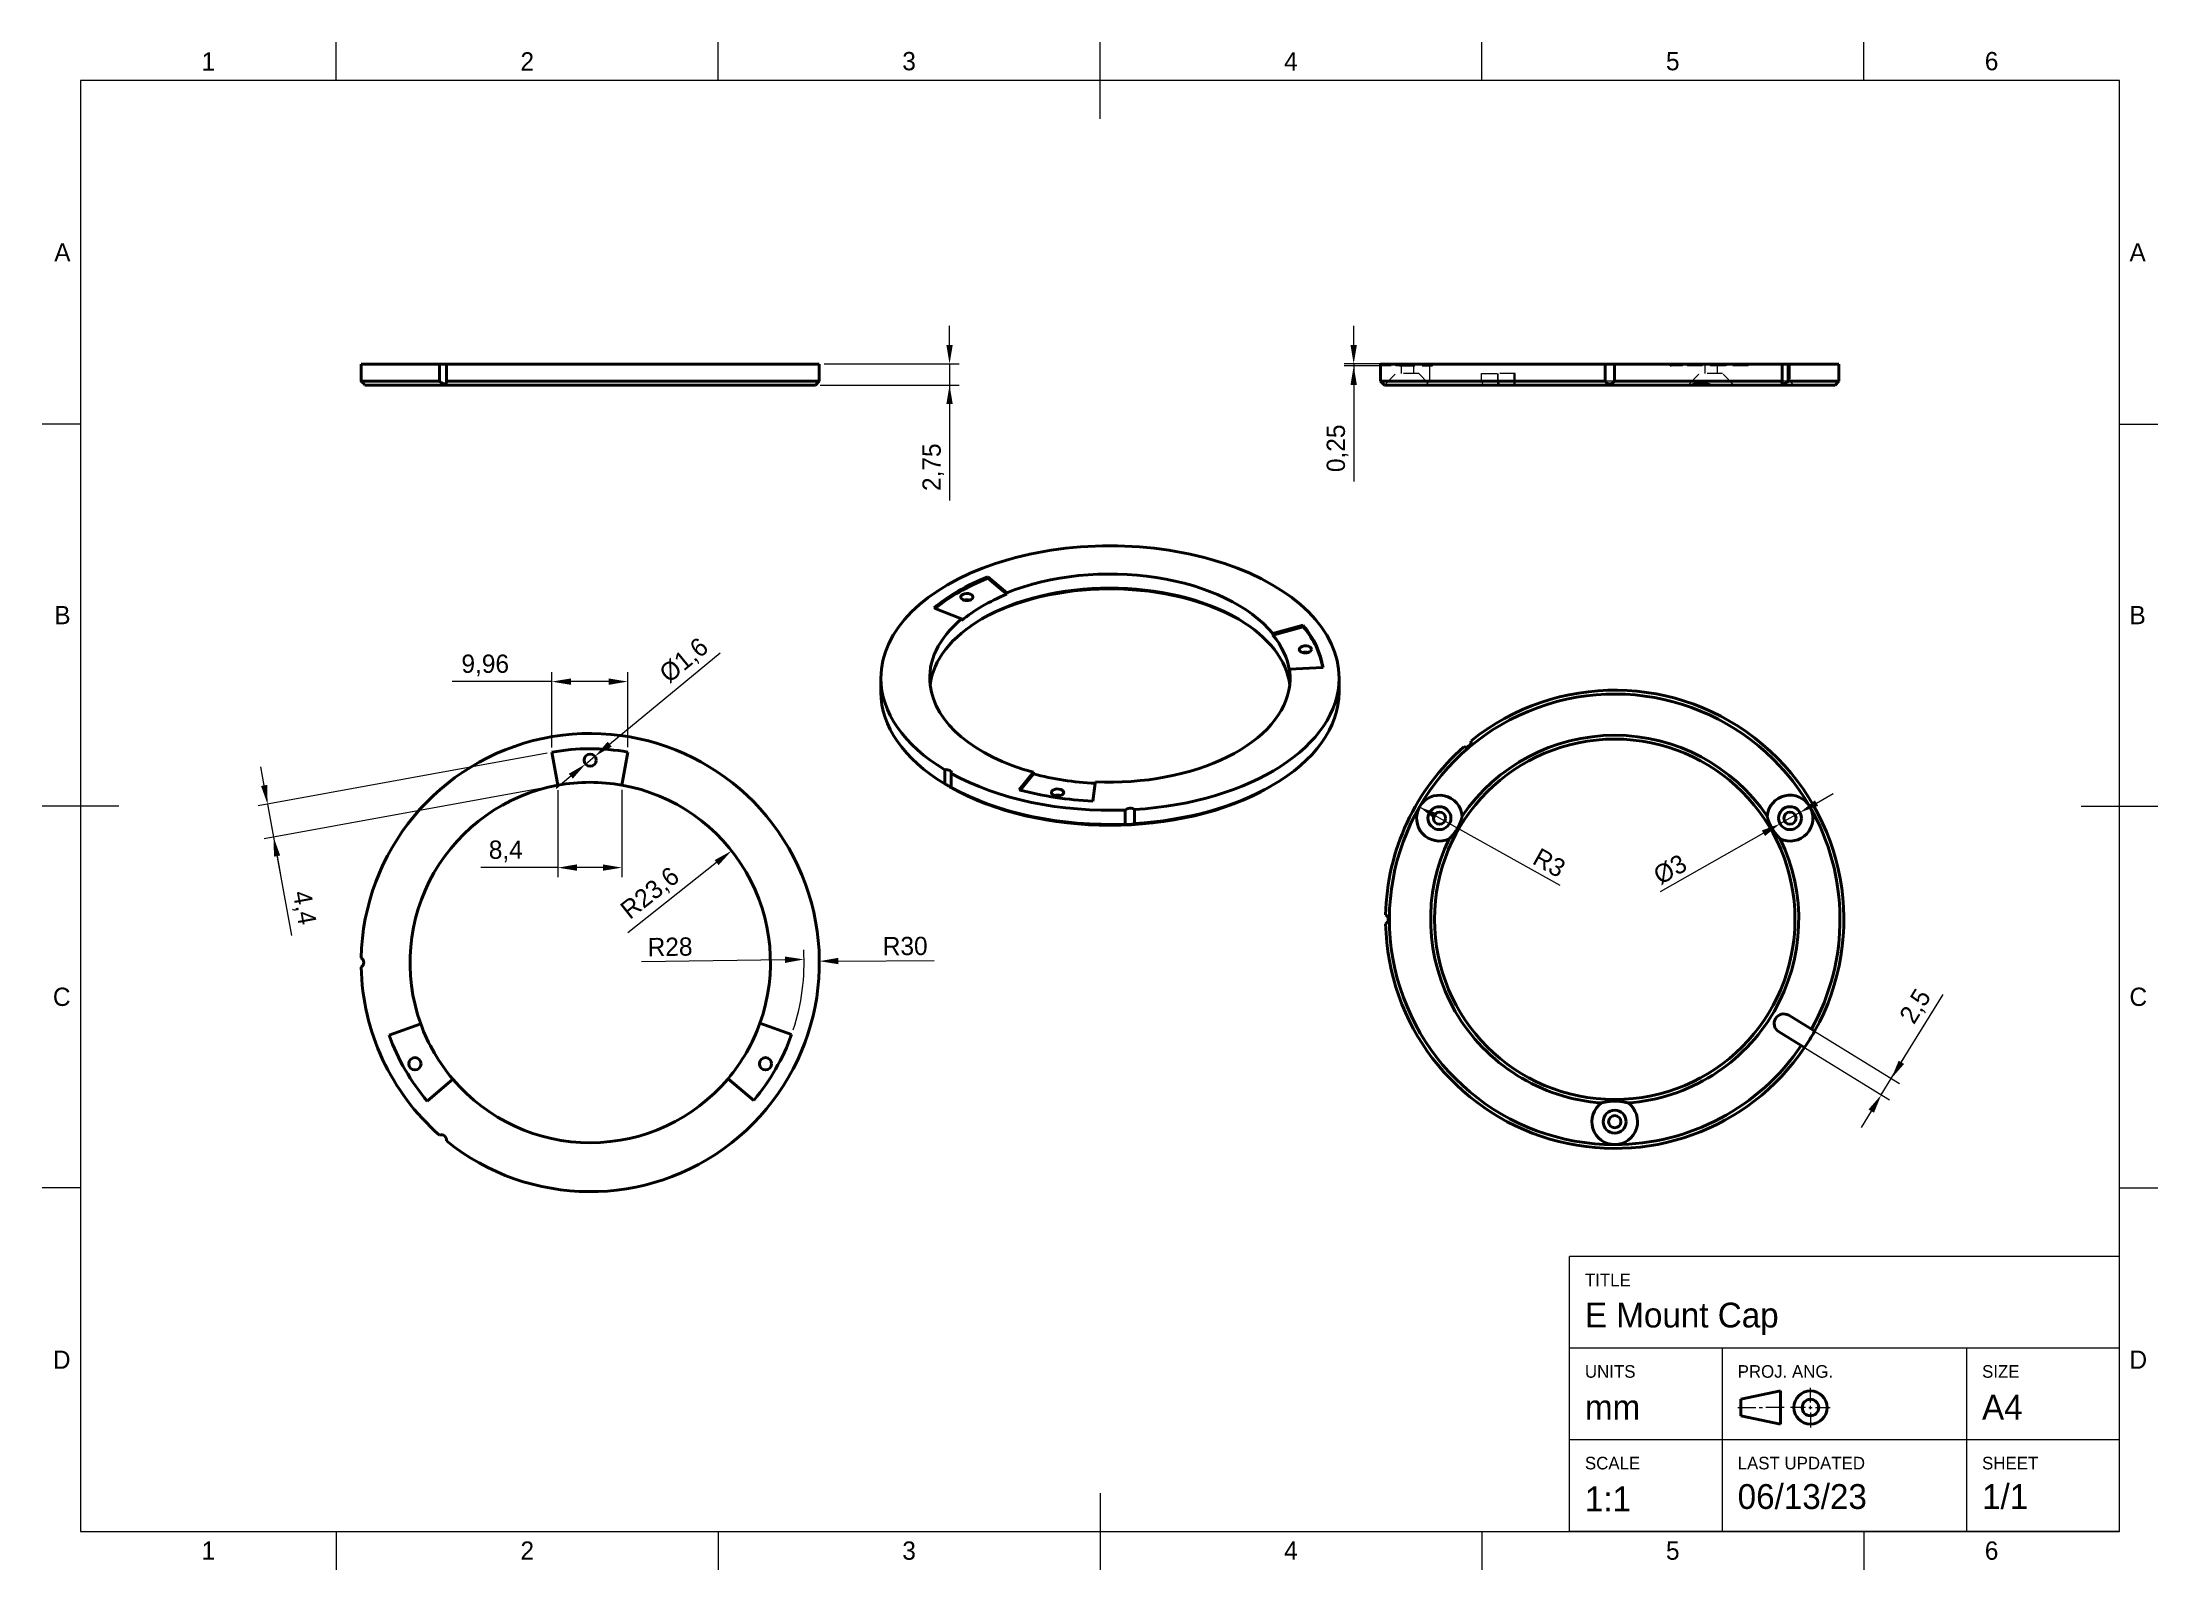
# Model space of a CAD drawing. Header units: millimetres. Extents: x 15 to 292, y 5 to 205.
import ezdxf

# ---------------------------------------------------------------- set-up
doc = ezdxf.new("R2010")
doc.units = ezdxf.units.MM
doc.linetypes.add('DraftedLine', pattern=[3, 2, -1])
for name, color, linetype in [('Annotations', 7, 'Continuous'), ('Border', 7, 'Continuous'), ('Geometries', 7, 'Continuous')]:
    doc.layers.add(name, color=color, linetype=linetype)
doc.styles.add('Shapr0', font='txt', dxfattribs={"height": 2.3925})
doc.styles.add('Shapr1', font='txt', dxfattribs={"height": 2.3925})
doc.styles.add('Shapr2', font='txt', dxfattribs={"height": 2.3925})
doc.styles.add('Shapr3', font='txt', dxfattribs={"height": 2.3925})
doc.styles.add('Shapr4', font='txt', dxfattribs={"height": 2.3925})
doc.styles.add('Shapr6', font='txt', dxfattribs={"height": 2.3925})
doc.dimstyles.new('ISO-25', dxfattribs={"dimtxt": 2.5, "dimasz": 2.5, "dimexe": 1.25, "dimexo": 0.625, "dimtad": 1, "dimtxsty": 'Standard', "dimcen": 2.5, "dimadec": 0, "dimazin": 0, "dimtfac": 1, "dimtmove": 0, "dimatfit": 3, "dimfxl": 1, "dimarcsym": 0})

# ---------------------------------------------------------------- blocks, each defined once
blk = doc.blocks.new('*D2')
at = {"layer": 'Annotations', "color": 0, "linetype": 'Continuous', "lineweight": 15}
for p, q in [((81.09, 111.93), (43.27, 105.01)), ((44.05, 107.69), (43.6, 110.15)), ((81.88, 107.6), (44.06, 100.68)), ((44.5, 105.23), (45.29, 100.91)), ((45.29, 100.91), (47.64, 88.06)), ((45.74, 98.45), (46.19, 95.99))]:
    blk.add_line(p, q, dxfattribs=at)
at = {"layer": 'Annotations', "color": 0}
for points in [[(43.64, 107.62), (44.46, 107.77), (44.5, 105.23)], [(46.15, 98.52), (45.33, 98.37), (45.29, 100.91)]]:
    blk.add_solid(points, dxfattribs=at)
at = {"layer": 'Defpoints', "color": 0}
for p in [(81.71, 112.04), (82.5, 107.71), (45.29, 100.91)]:
    blk.add_point(p, dxfattribs=at)
at = {"layer": 'Annotations', "color": 0, "lineweight": 15, "insert": (49.15, 91.65), "char_height": 2.393, "attachment_point": 5, "rotation": 280.3699, "style": 'Shapr4'}
blk.add_mtext('\\A1;4,4', dxfattribs=at)
blk = doc.blocks.new('*D3')
at = {"layer": 'Annotations', "color": 0, "linetype": 'Continuous', "lineweight": 15}
blk.add_line((103.3, 97.59), (91.69, 88.4), dxfattribs=at)
at = {"layer": 'Annotations', "color": 0, "lineweight": 15}
blk.add_arc((86.75, 84.5), 23.6, 35.2919, 78.3576, dxfattribs=at)
at = {"layer": 'Annotations', "color": 0}
blk.add_solid([(103.56, 97.26), (103.04, 97.91), (105.26, 99.14)], dxfattribs=at)
at = {"layer": 'Defpoints', "color": 0}
for p in [(105.26, 99.14), (86.75, 84.5)]:
    blk.add_point(p, dxfattribs=at)
at = {"layer": 'Annotations', "color": 0, "lineweight": 15, "insert": (94.67, 93.47), "char_height": 2.393, "attachment_point": 5, "rotation": 38.327, "style": 'Shapr4'}
blk.add_mtext('\\A1;R23,6', dxfattribs=at)
blk = doc.blocks.new('*D4')
at = {"layer": 'Annotations', "color": 0, "linetype": 'Continuous', "lineweight": 15}
blk.add_line((112.24, 84.87), (93.45, 84.6), dxfattribs=at)
at = {"layer": 'Annotations', "color": 0, "lineweight": 15}
blk.add_arc((86.75, 84.5), 28, 341.6486, 3.3923, dxfattribs=at)
at = {"layer": 'Annotations', "color": 0}
blk.add_solid([(112.25, 84.45), (112.24, 85.29), (114.74, 84.91)], dxfattribs=at)
at = {"layer": 'Defpoints', "color": 0}
for p in [(86.75, 84.5), (114.74, 84.91)]:
    blk.add_point(p, dxfattribs=at)
at = {"layer": 'Annotations', "color": 0, "lineweight": 15, "insert": (97.2, 86.55), "char_height": 2.393, "attachment_point": 5, "rotation": 0.8342, "style": 'Shapr4'}
blk.add_mtext('\\A1;R28', dxfattribs=at)
blk = doc.blocks.new('*D5')
at = {"layer": 'Annotations', "color": 0, "linetype": 'Continuous', "lineweight": 15}
blk.add_line((119.25, 84.7), (131.78, 84.78), dxfattribs=at)
at = {"layer": 'Annotations', "color": 0}
blk.add_solid([(119.24, 85.12), (119.25, 84.28), (116.75, 84.68)], dxfattribs=at)
at = {"layer": 'Defpoints', "color": 0}
for p in [(86.75, 84.5), (116.75, 84.68)]:
    blk.add_point(p, dxfattribs=at)
at = {"layer": 'Annotations', "color": 0, "lineweight": 15, "insert": (127.99, 86.65), "char_height": 2.393, "attachment_point": 5, "rotation": 0.3508, "style": 'Shapr4'}
blk.add_mtext('\\A1;R30', dxfattribs=at)
blk = doc.blocks.new('*D6')
at = {"layer": 'Annotations', "color": 0, "linetype": 'Continuous', "lineweight": 15}
for p, q in [((89.29, 113.1), (103.78, 125.05)), ((86.13, 110.49), (87.36, 111.51)), ((84.2, 108.9), (82.27, 107.31))]:
    blk.add_line(p, q, dxfattribs=at)
at = {"layer": 'Annotations', "color": 0}
for points in [[(89.03, 113.42), (89.56, 112.78), (87.36, 111.51)], [(84.47, 108.58), (83.94, 109.22), (86.13, 110.49)]]:
    blk.add_solid(points, dxfattribs=at)
at = {"layer": 'Defpoints', "color": 0}
for p in [(87.36, 111.51), (86.13, 110.49)]:
    blk.add_point(p, dxfattribs=at)
at = {"layer": 'Annotations', "color": 0, "lineweight": 15, "insert": (99.12, 123.96), "char_height": 2.393, "attachment_point": 5, "rotation": 39.5107, "style": 'Shapr4'}
blk.add_mtext('\\A1;%%c1,6', dxfattribs=at)
blk = doc.blocks.new('*D7')
at = {"layer": 'Annotations', "color": 0, "linetype": 'Continuous', "lineweight": 15}
for p, q in [((82.5, 107.09), (82.5, 95.68)), ((90.9, 107.11), (90.9, 95.68)), ((82.5, 96.93), (72.42, 96.93)), ((88.4, 96.93), (85, 96.93))]:
    blk.add_line(p, q, dxfattribs=at)
at = {"layer": 'Annotations', "color": 0}
for points in [[(85, 97.35), (85, 96.52), (82.5, 96.93)], [(88.4, 96.52), (88.4, 97.35), (90.9, 96.93)]]:
    blk.add_solid(points, dxfattribs=at)
at = {"layer": 'Defpoints', "color": 0}
for p in [(82.5, 107.71), (90.9, 107.73), (82.5, 96.93)]:
    blk.add_point(p, dxfattribs=at)
at = {"layer": 'Annotations', "color": 0, "lineweight": 15, "insert": (75.69, 99.06), "char_height": 2.393, "attachment_point": 5, "style": 'Shapr4'}
blk.add_mtext('\\A1;8,4', dxfattribs=at)
blk = doc.blocks.new('*D8')
at = {"layer": 'Annotations', "color": 0, "linetype": 'Continuous', "lineweight": 15}
for p, q in [((81.71, 112.67), (81.71, 122.54)), ((91.67, 112.69), (91.67, 122.54)), ((81.71, 121.29), (68.66, 121.29)), ((89.17, 121.29), (84.21, 121.29))]:
    blk.add_line(p, q, dxfattribs=at)
at = {"layer": 'Annotations', "color": 0}
for points in [[(84.21, 121.7), (84.21, 120.87), (81.71, 121.29)], [(89.17, 120.87), (89.17, 121.7), (91.67, 121.29)]]:
    blk.add_solid(points, dxfattribs=at)
at = {"layer": 'Defpoints', "color": 0}
for p in [(81.71, 121.29), (81.71, 112.04), (91.67, 112.06)]:
    blk.add_point(p, dxfattribs=at)
at = {"layer": 'Annotations', "color": 0, "lineweight": 15, "insert": (73, 123.41), "char_height": 2.393, "attachment_point": 5, "style": 'Shapr4'}
blk.add_mtext('\\A1;9,96', dxfattribs=at)
blk = doc.blocks.new('*D9')
at = {"layer": 'Annotations', "color": 0, "linetype": 'Continuous', "lineweight": 15}
for p, q in [((133.8, 165.38), (133.8, 167.88)), ((117.37, 162.88), (135.05, 162.88)), ((133.8, 162.88), (133.8, 160.12)), ((116.87, 160.12), (135.05, 160.12)), ((133.8, 160.12), (133.8, 145.01)), ((133.8, 157.62), (133.8, 155.12))]:
    blk.add_line(p, q, dxfattribs=at)
at = {"layer": 'Annotations', "color": 0}
for points in [[(133.38, 165.38), (134.22, 165.38), (133.8, 162.88)], [(134.22, 157.62), (133.38, 157.62), (133.8, 160.12)]]:
    blk.add_solid(points, dxfattribs=at)
at = {"layer": 'Defpoints', "color": 0}
for p in [(116.75, 162.88), (116.25, 160.12), (133.8, 160.12)]:
    blk.add_point(p, dxfattribs=at)
at = {"layer": 'Annotations', "color": 0, "lineweight": 15, "insert": (131.67, 149.36), "char_height": 2.393, "attachment_point": 5, "rotation": 90, "style": 'Shapr2'}
blk.add_mtext('\\A1;2,75', dxfattribs=at)
blk = doc.blocks.new('*D10')
at = {"layer": 'Annotations', "color": 0, "linetype": 'Continuous', "lineweight": 15}
for p, q in [((186.72, 165.38), (186.72, 167.88)), ((191.62, 162.88), (185.47, 162.88)), ((191.62, 162.62), (185.47, 162.62)), ((186.72, 162.88), (186.72, 162.62)), ((186.72, 162.62), (186.72, 147.49)), ((186.72, 160.12), (186.72, 157.62))]:
    blk.add_line(p, q, dxfattribs=at)
at = {"layer": 'Annotations', "color": 0}
for points in [[(186.3, 165.38), (187.14, 165.38), (186.72, 162.88)], [(187.14, 160.12), (186.3, 160.12), (186.72, 162.62)]]:
    blk.add_solid(points, dxfattribs=at)
at = {"layer": 'Defpoints', "color": 0}
for p in [(186.72, 162.62), (192.25, 162.88), (192.25, 162.62)]:
    blk.add_point(p, dxfattribs=at)
at = {"layer": 'Annotations', "color": 0, "lineweight": 15, "insert": (184.6, 151.84), "char_height": 2.393, "attachment_point": 5, "rotation": 90, "style": 'Shapr3'}
blk.add_mtext('\\A1;0,25', dxfattribs=at)
blk = doc.blocks.new('*D11')
at = {"layer": 'Annotations', "color": 0, "linetype": 'Continuous', "lineweight": 15}
blk.add_line((195.33, 104.87), (213.71, 94.62), dxfattribs=at)
at = {"layer": 'Annotations', "color": 0}
blk.add_solid([(197.72, 104.02), (197.31, 103.29), (195.33, 104.87)], dxfattribs=at)
at = {"layer": 'Defpoints', "color": 0}
for p in [(195.33, 104.87), (197.95, 103.41)]:
    blk.add_point(p, dxfattribs=at)
at = {"layer": 'Annotations', "color": 0, "lineweight": 15, "insert": (212.33, 97.56), "char_height": 2.393, "attachment_point": 5, "rotation": 330.8486, "style": 'Shapr6'}
blk.add_mtext('\\A1;R3', dxfattribs=at)
blk = doc.blocks.new('*D12')
at = {"layer": 'Annotations', "color": 0, "linetype": 'Continuous', "lineweight": 15}
for p, q in [((247.33, 105.39), (249.5, 106.62)), ((245.15, 104.15), (242.54, 102.67)), ((240.37, 101.43), (226.86, 93.76))]:
    blk.add_line(p, q, dxfattribs=at)
at = {"layer": 'Annotations', "color": 0}
for points in [[(247.12, 105.75), (247.53, 105.02), (245.15, 104.15)], [(240.58, 101.07), (240.16, 101.8), (242.54, 102.67)]]:
    blk.add_solid(points, dxfattribs=at)
at = {"layer": 'Defpoints', "color": 0}
for p in [(242.54, 102.67), (245.15, 104.15)]:
    blk.add_point(p, dxfattribs=at)
at = {"layer": 'Annotations', "color": 0, "lineweight": 15, "insert": (228.16, 96.68), "char_height": 2.393, "attachment_point": 5, "rotation": 29.5982, "style": 'Shapr6'}
blk.add_mtext('\\A1;%%c3', dxfattribs=at)
blk = doc.blocks.new('*D13')
at = {"layer": 'Annotations', "color": 0, "linetype": 'Continuous', "lineweight": 15}
for p, q in [((257.12, 69.31), (263.9, 80.31)), ((247.18, 75.43), (258.18, 68.65)), ((245.87, 73.31), (256.87, 66.52)), ((258.43, 71.43), (259.74, 73.56)), ((255.81, 67.18), (257.12, 69.31)), ((254.5, 65.05), (253.19, 62.92))]:
    blk.add_line(p, q, dxfattribs=at)
at = {"layer": 'Annotations', "color": 0}
for points in [[(258.08, 71.65), (258.79, 71.22), (257.12, 69.31)], [(254.85, 64.83), (254.14, 65.27), (255.81, 67.18)]]:
    blk.add_solid(points, dxfattribs=at)
at = {"layer": 'Defpoints', "color": 0}
for p in [(246.65, 75.76), (245.33, 73.63), (257.12, 69.31)]:
    blk.add_point(p, dxfattribs=at)
at = {"layer": 'Annotations', "color": 0, "lineweight": 15, "insert": (260.41, 78.69), "char_height": 2.393, "attachment_point": 5, "rotation": 58.355, "style": 'Shapr6'}
blk.add_mtext('\\A1;2,5', dxfattribs=at)
blk = doc.blocks.new('*U14')
at = {"layer": 'Border', "linetype": 'Continuous', "lineweight": 15}
for p, q in [((287, 46), (215, 46)), ((215, 10), (215, 46)), ((287, 10), (287, 46)), ((287, 34), (215, 34)), ((235, 10), (235, 34)), ((267, 10), (267, 34)), ((246.53, 26.88), (246.53, 28.83)), ((237, 26.23), (239.38, 26.23)), ((239.82, 26.23), (240.25, 26.23)), ((243.07, 26.23), (240.68, 26.23)), ((245.88, 26.23), (243.93, 26.23)), ((246.32, 26.23), (246.75, 26.23)), ((246.53, 26.02), (246.53, 26.45)), ((246.53, 25.58), (246.53, 23.63)), ((247.18, 26.23), (249.13, 26.23)), ((287, 22), (215, 22)), ((287, 10), (215, 10))]:
    blk.add_line(p, q, dxfattribs=at)
at = {"layer": 'Border', "linetype": 'Continuous', "lineweight": 40}
for p, q in [((237.43, 27.32), (242.63, 28.4)), ((242.63, 28.4), (242.63, 24.07)), ((237.43, 27.32), (237.43, 25.15)), ((237.43, 25.15), (242.63, 24.07))]:
    blk.add_line(p, q, dxfattribs=at)
for radius in [2.17, 1.08]:
    blk.add_circle((246.53, 26.23), radius, dxfattribs=at)

msp = doc.modelspace()

# ---------------------------------------------------------------- linework, layer by layer
at = {"layer": 'Border', "linetype": 'Continuous', "lineweight": 15}
for p, q in [((53.5, 200), (53.5, 205)), ((103.5, 200), (103.5, 205)), ((153.5, 195), (153.5, 205)), ((203.5, 200), (203.5, 205)), ((253.5, 200), (253.5, 205)), ((287, 200), (20, 200)), ((20, 200), (20, 10)), ((287, 10), (287, 200)), ((20, 155), (15, 155)), ((287, 155), (292, 155)), ((25, 105), (15, 105)), ((282, 105), (292, 105)), ((20, 55), (15, 55)), ((287, 55), (292, 55)), ((153.5, 15), (153.5, 5)), ((20, 10), (287, 10)), ((53.5, 10), (53.5, 5)), ((103.5, 10), (103.5, 5)), ((203.5, 10), (203.5, 5)), ((253.5, 10), (253.5, 5))]:
    msp.add_line(p, q, dxfattribs=at)
at = {"layer": 'Geometries', "linetype": 'Continuous', "lineweight": 40}
for p, q in [((56.753, 162.875), (56.753, 160.625)), ((67.006, 162.875), (56.753, 162.875)), ((67.006, 162.875), (67.929, 162.875)), ((67.006, 162.875), (67.006, 160.625)), ((67.929, 162.875), (67.929, 160.625)), ((116.747, 162.875), (67.929, 162.875)), ((116.747, 160.625), (116.747, 162.875)), ((190.25, 162.875), (190.25, 160.625)), ((219.647, 162.875), (190.25, 162.875)), ((219.647, 162.875), (219.647, 160.625)), ((219.647, 162.875), (220.852, 162.875)), ((220.852, 162.875), (220.852, 160.625)), ((242.839, 162.875), (220.852, 162.875)), ((242.839, 162.875), (243.614, 162.875)), ((242.839, 162.875), (242.839, 160.625)), ((243.614, 162.875), (243.614, 160.625)), ((250.25, 162.875), (243.614, 162.875)), ((250.25, 162.875), (250.25, 160.625)), ((56.753, 160.625), (67.006, 160.625)), ((57.097, 160.275), (57.097, 160.275)), ((57.097, 160.275), (57.247, 160.125)), ((85.032, 160.125), (57.247, 160.125)), ((67.929, 160.625), (116.747, 160.625)), ((88.462, 160.125), (85.032, 160.125)), ((108.423, 160.125), (88.462, 160.125)), ((112.281, 160.125), (108.423, 160.125)), ((108.423, 160.125), (108.423, 160.125)), ((112.281, 160.125), (112.309, 160.125)), ((116.247, 160.125), (112.309, 160.125)), ((116.747, 160.625), (116.247, 160.125)), ((190.25, 160.625), (190.75, 160.125)), ((190.25, 160.625), (219.647, 160.625)), ((249.75, 160.125), (190.75, 160.125)), ((220.852, 160.625), (242.839, 160.625)), ((243.614, 160.625), (250.25, 160.625)), ((250.25, 160.625), (249.75, 160.125)), ((138.793, 135.017), (141.309, 132.933)), ((138.793, 134.813), (138.793, 135.017)), ((138.793, 134.813), (141.309, 132.729)), ((131.764, 130.941), (131.93, 130.875)), ((131.93, 130.875), (135.384, 129.498)), ((141.309, 132.729), (141.309, 132.933)), ((135.384, 129.293), (135.384, 129.498)), ((180.103, 128.681), (176.127, 127.592)), ((180.103, 128.477), (176.127, 127.388)), ((176.127, 127.388), (176.127, 127.592)), ((180.103, 128.477), (180.103, 128.681)), ((178.317, 122.912), (182.669, 123.127)), ((178.317, 122.708), (178.317, 122.912)), ((182.669, 123.127), (182.702, 123.128)), ((124.803, 121.754), (124.803, 119.917)), ((184.803, 121.754), (184.803, 119.917)), ((81.707, 112.043), (82.499, 107.715)), ((91.669, 112.064), (90.896, 107.732)), ((133.168, 109.756), (133.168, 107.918)), ((134.02, 109.263), (134.02, 107.426)), ((142.914, 107.118), (144.783, 109.418)), ((143.05, 107.082), (144.783, 109.214)), ((144.783, 109.214), (144.783, 109.418)), ((152.869, 107.971), (152.898, 108.173)), ((133.837, 107.527), (133.943, 107.466)), ((152.543, 105.641), (152.869, 107.971)), ((176.016, 107.67), (175.662, 107.466)), ((156.817, 104.473), (156.817, 102.636)), ((158.017, 104.534), (158.017, 102.696)), ((246.433, 104.935), (246.46, 104.886)), ((243.679, 77.59), (246.646, 75.761)), ((60.415, 74.981), (64.553, 76.477)), ((113.12, 75.093), (108.975, 76.572)), ((245.334, 73.633), (242.367, 75.462)), ((247.072, 75.499), (246.646, 75.761)), ((245.334, 73.633), (245.76, 73.371)), ((104.793, 69.291), (108.157, 66.455)), ((65.414, 66.364), (68.767, 69.214))]:
    msp.add_line(p, q, dxfattribs=at)
at = {"layer": 'Geometries', "linetype": 'DraftedLine', "lineweight": 15}
for p, q in [((190.75, 160.125), (192.25, 161.625)), ((192.25, 162.875), (192.25, 162.625)), ((192.707, 162.625), (192.25, 162.625)), ((195.25, 161.625), (192.25, 161.625)), ((192.686, 162.625), (192.686, 162.875)), ((192.707, 162.625), (192.707, 162.875)), ((192.707, 162.625), (197.035, 162.625)), ((192.707, 162.625), (192.707, 162.625)), ((192.95, 162.625), (192.95, 161.625)), ((194.55, 162.625), (194.55, 161.625)), ((196.45, 160.425), (195.25, 161.625)), ((196.65, 162.625), (196.65, 160.625)), ((197.018, 162.625), (197.018, 162.875)), ((197.035, 162.625), (197.035, 162.875)), ((203.46, 160.625), (203.46, 161.625)), ((203.46, 161.625), (205.551, 161.625)), ((205.551, 161.625), (205.551, 160.125)), ((207.865, 161.625), (205.551, 161.625)), ((205.588, 161.625), (205.588, 160.625)), ((207.679, 161.625), (207.679, 160.125)), ((207.865, 160.125), (207.865, 161.625)), ((228.178, 162.625), (228.178, 162.875)), ((228.178, 162.625), (228.273, 162.625)), ((228.273, 162.625), (228.273, 162.875)), ((229.769, 162.625), (228.273, 162.625)), ((229.657, 162.625), (229.657, 162.875)), ((229.769, 162.625), (229.769, 162.875)), ((238.386, 162.625), (229.769, 162.625)), ((230.5, 160.125), (232, 161.625)), ((230.5, 160.125), (232, 161.625)), ((235, 161.625), (232, 161.625)), ((232, 161.625), (232, 161.625)), ((232.7, 162.625), (232.7, 161.625)), ((232.7, 162.625), (232.7, 161.625)), ((234.3, 162.625), (234.3, 161.625)), ((234.3, 162.625), (234.3, 161.625)), ((236.5, 160.125), (235, 161.625)), ((236.5, 160.125), (235, 161.625)), ((235.459, 162.625), (235.459, 162.875)), ((235.536, 162.625), (235.536, 162.875)), ((238.295, 162.625), (238.295, 162.875)), ((238.386, 162.625), (238.386, 162.875)), ((242.799, 162.875), (242.799, 160.442)), ((243.85, 162.875), (243.85, 160.625)), ((196.211, 160.125), (196.45, 160.425)), ((196.45, 160.425), (196.65, 160.625)), ((203.722, 160.125), (203.46, 160.625)), ((205.588, 160.625), (205.851, 160.125)), ((220.852, 160.625), (219.647, 160.625)), ((243.614, 160.625), (242.839, 160.625)), ((244.35, 160.125), (243.85, 160.625))]:
    msp.add_line(p, q, dxfattribs=at)
at = {"layer": 'Geometries', "linetype": 'Continuous', "lineweight": 40, "flags": 128}
for points in [[(57.097, 160.275), (57.096, 160.276), (57.095, 160.277), (57.094, 160.278), (57.092, 160.28), (57.09, 160.282), (57.087, 160.285), (57.084, 160.288), (57.081, 160.291), (57.078, 160.295), (57.074, 160.299), (57.069, 160.303), (57.065, 160.308), (57.06, 160.313), (57.055, 160.318), (57.049, 160.324), (57.043, 160.331), (57.036, 160.338), (57.029, 160.345), (57.021, 160.353), (57.013, 160.361), (57.005, 160.369), (56.997, 160.377), (56.988, 160.386), (56.979, 160.395), (56.97, 160.405), (56.96, 160.415), (56.95, 160.425), (56.938, 160.437), (56.927, 160.449), (56.915, 160.461), (56.903, 160.473), (56.89, 160.486), (56.874, 160.502), (56.858, 160.518), (56.842, 160.535), (56.826, 160.552), (56.808, 160.57), (56.79, 160.588), (56.771, 160.606), (56.753, 160.625)], [(67.006, 160.625), (67.022, 160.61), (67.039, 160.595), (67.057, 160.58), (67.074, 160.565), (67.092, 160.55), (67.11, 160.535), (67.128, 160.521), (67.146, 160.507), (67.165, 160.493), (67.184, 160.479), (67.204, 160.465), (67.225, 160.451), (67.245, 160.438), (67.266, 160.424), (67.287, 160.412), (67.305, 160.401), (67.323, 160.391), (67.341, 160.381), (67.359, 160.371), (67.377, 160.362), (67.396, 160.353), (67.415, 160.344), (67.434, 160.336), (67.453, 160.328), (67.471, 160.321), (67.487, 160.315), (67.503, 160.309), (67.518, 160.304), (67.534, 160.3), (67.549, 160.295), (67.565, 160.291), (67.58, 160.288), (67.596, 160.284), (67.611, 160.282), (67.626, 160.279), (67.64, 160.278), (67.654, 160.276), (67.669, 160.275), (67.682, 160.275), (67.696, 160.275), (67.709, 160.276), (67.723, 160.277), (67.736, 160.278), (67.748, 160.28), (67.76, 160.282), (67.771, 160.285), (67.781, 160.288), (67.791, 160.291), (67.801, 160.295), (67.81, 160.299), (67.819, 160.303), (67.828, 160.308), (67.837, 160.313), (67.845, 160.318), (67.853, 160.324), (67.861, 160.331), (67.868, 160.338), (67.876, 160.345), (67.882, 160.353), (67.889, 160.361), (67.895, 160.369), (67.9, 160.377), (67.905, 160.386), (67.91, 160.395), (67.915, 160.405), (67.919, 160.415), (67.923, 160.425), (67.926, 160.437), (67.929, 160.449), (67.932, 160.461), (67.934, 160.473), (67.936, 160.486), (67.937, 160.502), (67.938, 160.518), (67.938, 160.53)], [(67.938, 160.53), (67.938, 160.535), (67.938, 160.552), (67.937, 160.57), (67.935, 160.588), (67.932, 160.606), (67.929, 160.625)], [(219.647, 160.625), (219.656, 160.61), (219.666, 160.595), (219.676, 160.58), (219.687, 160.565), (219.698, 160.55), (219.709, 160.535), (219.721, 160.521), (219.733, 160.507), (219.746, 160.493), (219.76, 160.479), (219.774, 160.465), (219.789, 160.451), (219.805, 160.438), (219.821, 160.424), (219.838, 160.412), (219.853, 160.401), (219.868, 160.391), (219.883, 160.381), (219.899, 160.371), (219.915, 160.362), (219.932, 160.353), (219.95, 160.344), (219.967, 160.336), (219.986, 160.328), (220.004, 160.321), (220.02, 160.315), (220.036, 160.309), (220.052, 160.304), (220.068, 160.3), (220.084, 160.295), (220.102, 160.291), (220.119, 160.288), (220.136, 160.284), (220.154, 160.282), (220.172, 160.279), (220.189, 160.278), (220.207, 160.276), (220.224, 160.275), (220.242, 160.275), (220.26, 160.275), (220.278, 160.276), (220.296, 160.277), (220.314, 160.278), (220.332, 160.28), (220.35, 160.282), (220.366, 160.285), (220.382, 160.288), (220.397, 160.291), (220.413, 160.295), (220.428, 160.299), (220.444, 160.303), (220.459, 160.308), (220.475, 160.313), (220.49, 160.318), (220.505, 160.324), (220.521, 160.331), (220.536, 160.338), (220.552, 160.345), (220.567, 160.353), (220.582, 160.361), (220.596, 160.369), (220.61, 160.377), (220.624, 160.386), (220.639, 160.395), (220.653, 160.405), (220.666, 160.415), (220.679, 160.425), (220.694, 160.437), (220.707, 160.449), (220.721, 160.461), (220.734, 160.473), (220.747, 160.486), (220.762, 160.502), (220.776, 160.518), (220.79, 160.535), (220.803, 160.552), (220.817, 160.57), (220.829, 160.588), (220.841, 160.606), (220.852, 160.625)], [(242.839, 160.625), (242.834, 160.61), (242.828, 160.595), (242.823, 160.58), (242.819, 160.565), (242.815, 160.55), (242.811, 160.535), (242.808, 160.521), (242.806, 160.507), (242.803, 160.493), (242.802, 160.479), (242.8, 160.465), (242.8, 160.451), (242.799, 160.442)], [(242.799, 160.442), (242.799, 160.438), (242.8, 160.424), (242.801, 160.412), (242.803, 160.401), (242.805, 160.391), (242.807, 160.381), (242.81, 160.371), (242.813, 160.362), (242.817, 160.353), (242.822, 160.344), (242.827, 160.336), (242.833, 160.328), (242.839, 160.321), (242.845, 160.315), (242.851, 160.309), (242.858, 160.304), (242.865, 160.3), (242.872, 160.295), (242.88, 160.291), (242.889, 160.288), (242.897, 160.284), (242.907, 160.282), (242.916, 160.279), (242.926, 160.278), (242.937, 160.276), (242.947, 160.275), (242.958, 160.275), (242.969, 160.275), (242.982, 160.276), (242.994, 160.277), (243.007, 160.278), (243.02, 160.28), (243.033, 160.282), (243.045, 160.285), (243.058, 160.288), (243.07, 160.291), (243.083, 160.295), (243.096, 160.299), (243.109, 160.303), (243.123, 160.308), (243.136, 160.313), (243.15, 160.318), (243.164, 160.324), (243.179, 160.331), (243.194, 160.338), (243.21, 160.345), (243.225, 160.353), (243.241, 160.361), (243.256, 160.369), (243.272, 160.377), (243.287, 160.386), (243.303, 160.395), (243.32, 160.405), (243.336, 160.415), (243.352, 160.425), (243.37, 160.437), (243.388, 160.449), (243.406, 160.461), (243.423, 160.473), (243.441, 160.486), (243.463, 160.502), (243.484, 160.518), (243.506, 160.535), (243.527, 160.552), (243.549, 160.57), (243.571, 160.588), (243.593, 160.606), (243.614, 160.625)], [(138.046, 129.512), (138.055, 129.517), (138.086, 129.535), (138.117, 129.552), (138.147, 129.569), (138.177, 129.586), (138.207, 129.603), (138.237, 129.62), (138.266, 129.636), (138.295, 129.652), (138.324, 129.668), (138.353, 129.684), (138.381, 129.699), (138.409, 129.714), (138.437, 129.729), (138.464, 129.744), (138.492, 129.759), (138.519, 129.773), (138.545, 129.787), (138.574, 129.802), (138.602, 129.817), (138.63, 129.832), (138.658, 129.846), (138.685, 129.86), (138.712, 129.874), (138.739, 129.888), (138.765, 129.901), (138.792, 129.914), (138.819, 129.927), (138.845, 129.94), (138.87, 129.953), (138.896, 129.965), (138.921, 129.977), (138.946, 129.989), (138.97, 130.001), (138.994, 130.012), (139.018, 130.023)], [(133.168, 107.918), (133.185, 107.908), (133.202, 107.898), (133.22, 107.888), (133.238, 107.877), (133.256, 107.867), (133.274, 107.856), (133.292, 107.845), (133.311, 107.834), (133.33, 107.823), (133.349, 107.812), (133.369, 107.8), (133.389, 107.788), (133.41, 107.776), (133.431, 107.764), (133.451, 107.752), (133.469, 107.742), (133.487, 107.731), (133.505, 107.721), (133.522, 107.71), (133.54, 107.7), (133.559, 107.689), (133.577, 107.678), (133.595, 107.668), (133.614, 107.657), (133.632, 107.646), (133.647, 107.638), (133.662, 107.629), (133.677, 107.62), (133.691, 107.612), (133.706, 107.603), (133.721, 107.594), (133.736, 107.586), (133.75, 107.577), (133.765, 107.569), (133.779, 107.561), (133.792, 107.553), (133.806, 107.545), (133.819, 107.538), (133.831, 107.53), (133.837, 107.527)], [(133.837, 107.527), (133.844, 107.523), (133.856, 107.516), (133.868, 107.509), (133.88, 107.502), (133.89, 107.496)], [(133.89, 107.496), (133.892, 107.496), (133.903, 107.489), (133.912, 107.484), (133.921, 107.479), (133.93, 107.473), (133.939, 107.469), (133.947, 107.464), (133.955, 107.459), (133.963, 107.455), (133.97, 107.451), (133.977, 107.447), (133.983, 107.444), (133.99, 107.44), (133.996, 107.436), (134.002, 107.433), (134.007, 107.43), (134.012, 107.427), (134.017, 107.425), (134.021, 107.422), (134.025, 107.42), (134.029, 107.419), (134.032, 107.417), (134.034, 107.415), (134.037, 107.414), (134.039, 107.413), (134.04, 107.413), (134.041, 107.412), (134.042, 107.412), (134.042, 107.412)], [(134.042, 107.412), (134.042, 107.412), (134.042, 107.412), (134.041, 107.413), (134.039, 107.415), (134.036, 107.416), (134.033, 107.418), (134.029, 107.42), (134.025, 107.423), (134.02, 107.426)], [(156.817, 102.636), (156.824, 102.633), (156.833, 102.629), (156.841, 102.626), (156.851, 102.623), (156.86, 102.62), (156.871, 102.617), (156.881, 102.614), (156.892, 102.611), (156.904, 102.608), (156.916, 102.605), (156.929, 102.602), (156.943, 102.6), (156.958, 102.597), (156.973, 102.595), (156.989, 102.592), (157.002, 102.59), (157.016, 102.588), (157.031, 102.587), (157.046, 102.585), (157.061, 102.583), (157.077, 102.582), (157.094, 102.581), (157.111, 102.579), (157.128, 102.578), (157.146, 102.577), (157.161, 102.577), (157.176, 102.576), (157.192, 102.576), (157.208, 102.575), (157.224, 102.575), (157.241, 102.575), (157.258, 102.575), (157.275, 102.575), (157.292, 102.575), (157.31, 102.575), (157.327, 102.576), (157.344, 102.576), (157.362, 102.577), (157.379, 102.578), (157.397, 102.579), (157.415, 102.58), (157.433, 102.581), (157.451, 102.582), (157.469, 102.584), (157.487, 102.585), (157.503, 102.587), (157.519, 102.588), (157.535, 102.59), (157.551, 102.591), (157.567, 102.593), (157.583, 102.595), (157.599, 102.597), (157.614, 102.599), (157.63, 102.601), (157.645, 102.604), (157.661, 102.606), (157.678, 102.609), (157.694, 102.611), (157.709, 102.614), (157.725, 102.617), (157.74, 102.619), (157.755, 102.622), (157.77, 102.625), (157.785, 102.628), (157.799, 102.631), (157.814, 102.635), (157.828, 102.638), (157.843, 102.642), (157.858, 102.645), (157.872, 102.649), (157.886, 102.653), (157.9, 102.656), (157.916, 102.661), (157.932, 102.666), (157.947, 102.671), (157.962, 102.676), (157.977, 102.681), (157.991, 102.686), (158.005, 102.691), (158.017, 102.696)], [(200.938, 103.666), (200.927, 103.622), (200.915, 103.578), (200.902, 103.533), (200.89, 103.489), (200.877, 103.445), (200.864, 103.4), (200.85, 103.356), (200.836, 103.311), (200.822, 103.267), (200.807, 103.223), (200.792, 103.178), (200.777, 103.134), (200.761, 103.09), (200.745, 103.045), (200.729, 103.001), (200.712, 102.957), (200.695, 102.913), (200.678, 102.869), (200.66, 102.825), (200.642, 102.781), (200.624, 102.737), (200.605, 102.693), (200.586, 102.649), (200.566, 102.605), (200.545, 102.558), (200.523, 102.512), (200.501, 102.465), (200.478, 102.419), (200.455, 102.372), (200.432, 102.326), (200.408, 102.28), (200.384, 102.234), (200.362, 102.194), (200.341, 102.155), (200.319, 102.116), (200.297, 102.077), (200.274, 102.038), (200.252, 102), (200.229, 101.961), (200.205, 101.923), (200.182, 101.885), (200.158, 101.847), (200.134, 101.809), (200.11, 101.772), (200.085, 101.734), (200.06, 101.697), (200.035, 101.66), (200.01, 101.624), (199.984, 101.587), (199.958, 101.551), (199.932, 101.515), (199.906, 101.479), (199.879, 101.444), (199.853, 101.408), (199.826, 101.373), (199.799, 101.338), (199.769, 101.301), (199.739, 101.263), (199.709, 101.226), (199.678, 101.189), (199.648, 101.153), (199.617, 101.116), (199.586, 101.08), (199.554, 101.045), (199.522, 101.008), (199.49, 100.972), (199.457, 100.937), (199.424, 100.901), (199.391, 100.866), (199.358, 100.831), (199.324, 100.797), (199.29, 100.762), (199.257, 100.728), (199.223, 100.695)], [(242.575, 100.695), (242.542, 100.727), (242.51, 100.759), (242.478, 100.792), (242.446, 100.825), (242.414, 100.859), (242.382, 100.892), (242.35, 100.926), (242.319, 100.96), (242.287, 100.995), (242.256, 101.03), (242.225, 101.065), (242.195, 101.1), (242.164, 101.136), (242.134, 101.172), (242.104, 101.208), (242.074, 101.245), (242.044, 101.281), (242.014, 101.319), (241.985, 101.356), (241.956, 101.394), (241.927, 101.431), (241.899, 101.47), (241.87, 101.508), (241.842, 101.547), (241.812, 101.589), (241.783, 101.631), (241.753, 101.674), (241.724, 101.717), (241.696, 101.76), (241.667, 101.803), (241.639, 101.847), (241.612, 101.891), (241.588, 101.929), (241.565, 101.968), (241.542, 102.006), (241.52, 102.045), (241.497, 102.083), (241.475, 102.122), (241.453, 102.162), (241.432, 102.201), (241.41, 102.24), (241.39, 102.28), (241.369, 102.32), (241.349, 102.359), (241.329, 102.399), (241.309, 102.439), (241.29, 102.48), (241.27, 102.52), (241.252, 102.56), (241.233, 102.601), (241.215, 102.641), (241.197, 102.682), (241.18, 102.723), (241.162, 102.764), (241.145, 102.804), (241.129, 102.845), (241.111, 102.89), (241.094, 102.935), (241.077, 102.979), (241.06, 103.024), (241.044, 103.069), (241.028, 103.114), (241.012, 103.159), (240.997, 103.204), (240.981, 103.25), (240.966, 103.296), (240.952, 103.342), (240.938, 103.388), (240.924, 103.434), (240.91, 103.481), (240.897, 103.527), (240.884, 103.573), (240.872, 103.619), (240.859, 103.666)], [(219.183, 66.122), (219.227, 66.134), (219.272, 66.146), (219.316, 66.157), (219.361, 66.168), (219.406, 66.179), (219.451, 66.19), (219.496, 66.2), (219.542, 66.211), (219.587, 66.22), (219.633, 66.23), (219.679, 66.239), (219.725, 66.248), (219.771, 66.257), (219.817, 66.265), (219.864, 66.273), (219.91, 66.281), (219.957, 66.288), (220.004, 66.295), (220.051, 66.302), (220.098, 66.308), (220.145, 66.314), (220.193, 66.32), (220.24, 66.325), (220.288, 66.33), (220.339, 66.335), (220.391, 66.34), (220.442, 66.344), (220.494, 66.347), (220.545, 66.35), (220.597, 66.353), (220.649, 66.356), (220.701, 66.358), (220.746, 66.359), (220.791, 66.36), (220.835, 66.36), (220.88, 66.361), (220.925, 66.361), (220.97, 66.36), (221.015, 66.36), (221.059, 66.359), (221.104, 66.357), (221.149, 66.356), (221.194, 66.354), (221.238, 66.351), (221.283, 66.349), (221.327, 66.346), (221.372, 66.342), (221.416, 66.339), (221.461, 66.335), (221.505, 66.331), (221.549, 66.326), (221.593, 66.321), (221.637, 66.316), (221.681, 66.311), (221.725, 66.305), (221.769, 66.299), (221.816, 66.292), (221.864, 66.285), (221.911, 66.277), (221.958, 66.269), (222.005, 66.261), (222.052, 66.252), (222.099, 66.243), (222.145, 66.234), (222.193, 66.224), (222.24, 66.214), (222.288, 66.204), (222.335, 66.193), (222.382, 66.182), (222.429, 66.17), (222.475, 66.159), (222.522, 66.147), (222.568, 66.134), (222.614, 66.122)]]:
    msp.add_lwpolyline(points, dxfattribs=at)
at = {"layer": 'Geometries', "linetype": 'DraftedLine', "lineweight": 15, "flags": 128}
for points in [[(230.851, 160.156), (230.818, 160.141), (230.784, 160.125)], [(230.784, 160.125), (230.816, 160.14), (230.849, 160.155), (230.851, 160.156)], [(233.755, 160.125), (233.711, 160.14), (233.667, 160.155), (233.623, 160.169), (233.578, 160.183), (233.534, 160.197), (233.489, 160.211), (233.445, 160.224), (233.401, 160.236), (233.356, 160.249), (233.312, 160.261), (233.268, 160.272), (233.223, 160.284), (233.179, 160.294), (233.135, 160.305), (233.09, 160.315), (233.046, 160.325), (233.002, 160.334), (232.958, 160.343), (232.914, 160.351), (232.87, 160.359), (232.826, 160.367), (232.782, 160.374), (232.738, 160.38), (232.695, 160.387), (232.648, 160.393), (232.601, 160.398), (232.554, 160.404), (232.508, 160.408), (232.461, 160.412), (232.415, 160.416), (232.369, 160.419), (232.323, 160.421), (232.284, 160.423), (232.244, 160.424), (232.205, 160.425), (232.166, 160.425), (232.128, 160.425), (232.089, 160.425), (232.05, 160.424), (232.012, 160.422), (231.974, 160.421), (231.936, 160.419), (231.898, 160.416), (231.861, 160.413), (231.824, 160.41), (231.786, 160.406), (231.75, 160.402), (231.713, 160.397), (231.676, 160.393), (231.64, 160.387), (231.604, 160.382), (231.568, 160.375), (231.533, 160.369), (231.498, 160.362), (231.483, 160.359)], [(231.483, 160.359), (231.521, 160.367), (231.559, 160.374), (231.597, 160.38), (231.636, 160.387), (231.678, 160.393), (231.72, 160.398), (231.763, 160.403), (231.806, 160.408), (231.849, 160.412), (231.893, 160.416), (231.936, 160.419), (231.98, 160.421), (232.019, 160.423), (232.057, 160.424), (232.095, 160.425), (232.134, 160.425), (232.173, 160.425), (232.212, 160.424), (232.251, 160.424), (232.29, 160.422), (232.33, 160.421), (232.369, 160.418), (232.409, 160.416), (232.449, 160.413), (232.489, 160.41), (232.529, 160.406), (232.569, 160.402), (232.609, 160.397), (232.65, 160.392), (232.69, 160.387), (232.731, 160.381), (232.771, 160.375), (232.812, 160.369), (232.853, 160.362), (232.894, 160.355), (232.935, 160.347), (232.979, 160.338), (233.024, 160.329), (233.069, 160.32), (233.113, 160.31), (233.158, 160.299), (233.203, 160.289), (233.248, 160.277), (233.293, 160.266), (233.339, 160.253), (233.385, 160.241), (233.431, 160.228), (233.478, 160.214), (233.524, 160.2), (233.57, 160.186), (233.616, 160.171), (233.662, 160.156), (233.709, 160.141), (233.755, 160.125)]]:
    msp.add_lwpolyline(points, dxfattribs=at)
at = {"layer": 'Geometries', "linetype": 'Continuous', "lineweight": 40}
for centre, radius in [((220.899, 90.161), 23.6), ((86.747, 111), 0.8), ((197.949, 103.411), 1.5), ((197.949, 103.411), 0.8), ((243.849, 103.411), 1.5), ((243.849, 103.411), 0.8), ((63.797, 71.25), 0.8), ((109.697, 71.25), 0.8), ((220.899, 63.661), 1.5), ((220.899, 63.661), 0.8)]:
    msp.add_circle(centre, radius, dxfattribs=at)
at = {"layer": 'Geometries', "linetype": 'DraftedLine', "lineweight": 15}
msp.add_arc((232.095, 157.372), 3.049, 101.5731, 114.06887, dxfattribs=at)
at = {"layer": 'Geometries', "linetype": 'Continuous', "lineweight": 40}
for centre, radius, start, end in [((220.899, 90.161), 29.5, 30.05374, 270), ((220.899, 90.161), 30, 330.74302, 128.84888), ((86.747, 84.5), 30, 231.15112, 178.84853), ((220.899, 90.161), 24.1, 34.08114, 145.91754), ((86.747, 84.5), 28, 79.875, 100.36938), ((220.899, 90.161), 30, 131.15111, 178.84925), ((201.39, 113.41), 0.7, 250.5742, 9.4258), ((86.747, 84.5), 23.6, 79.875, 100.36928), ((86.747, 84.5), 23.6, 100.36928, 199.87539), ((86.747, 84.5), 23.6, 340.3696, 79.875), ((197.949, 103.411), 3, 4.87938, 295.11984), ((243.849, 103.411), 3, 30.53149, 175.12576), ((243.849, 103.411), 3, 244.87356, 29.46783), ((220.899, 90.161), 29.5, 330.78351, 29.94558), ((220.899, 90.161), 24.1, 154.08169, 265.91816), ((220.899, 90.161), 24.1, 274.08184, 25.91819), ((190.549, 90.161), 0.7, 300.57456, 59.42616), ((220.899, 90.161), 30, 181.15147, 325.96698), ((56.397, 84.5), 0.7, 300.57352, 59.42576), ((86.747, 84.5), 30, 181.15075, 228.84889), ((243.023, 76.526), 1.25, 58.355, 238.355), ((86.747, 84.5), 28, 199.87533, 220.36976), ((86.747, 84.5), 23.6, 199.87539, 220.36974), ((86.747, 84.5), 23.6, 319.87542, 340.3696), ((86.747, 84.5), 28, 319.87536, 340.36965), ((220.899, 90.161), 30, 325.96698, 330.74302), ((220.899, 90.161), 29.5, 270, 325.92649), ((86.747, 84.5), 23.6, 220.36974, 319.87542), ((220.899, 63.661), 3, 124.87741, 270), ((220.899, 63.661), 3, 270, 55.12259), ((67.238, 61.251), 0.7, 350.57389, 109.42612)]:
    msp.add_arc(centre, radius, start, end, dxfattribs=at)
for centre, major_axis, start_param, end_param in [((154.803, 121.754), (30, 0), 0, 3.1415927), ((154.803, 121.754), (23.6, 0), 0.4427831, 2.1794799), ((154.803, 121.754), (28, 0), 2.1794799, 2.5371742), ((154.803, 121.55), (28, 0), 2.1794799, 2.5267842), ((154.803, 119.917), (23.6, 0), 0.7853982, 2.3603416), ((154.803, 119.509), (-24.1, 0), 3.9374188, 5.4265457), ((136.065, 132.369), (0.8, 0), 0, 3.9626335), ((154.803, 121.55), (23.6, 0), 2.1794799, 2.5371725), ((136.065, 132.369), (0.8, 0), 3.9626335, 4.225694), ((136.065, 131.552), (0.8, 0), 1.0841014, 2.0574913), ((136.065, 132.369), (0.8, 0), 4.225694, 5.1990839), ((136.065, 132.369), (0.8, 0), 5.1990839, 6.2831853), ((154.803, 121.754), (23.6, 0), 2.5371725, 3.2090587), ((154.803, 119.917), (23.6, 0), 2.3603416, 3.0741266), ((154.803, 119.917), (23.6, 0), 0.7748603, 0.7853982), ((154.803, 119.917), (23.6, 0), 0.067466, 0.7748603), ((154.803, 121.754), (28, 0), 0.085091, 0.4427839), ((154.803, 121.55), (28, 0), 0.0976726, 0.4427839), ((154.803, 121.55), (23.6, 0), 0.0850922, 0.4427831), ((180.4, 125.51), (-0.8, 0), 3.1415927, 7.3672867), ((180.4, 124.694), (-0.8, 0), 4.225694, 5.1990839), ((180.4, 125.51), (-0.8, 0), 1.0841014, 2.0574913), ((180.4, 125.51), (-0.8, 0), 2.0574913, 3.1415927), ((154.803, 121.754), (23.6, 0), 6.2157193, 6.3682775), ((154.803, 121.754), (30, 0), 3.1415927, 3.9068938), ((154.803, 119.917), (-30, 0), 0, 0.7653011), ((154.803, 121.754), (23.6, 0), 3.2090587, 4.2738819), ((154.803, 121.754), (23.6, 0), 4.6315757, 6.2157193), ((154.803, 121.754), (30, 0), 4.8197463, 6.2831853), ((154.803, 119.917), (-30, 0), 2.3561945, 3.1415927), ((133.342, 109.364), (0.7, 0), 6.0313958, 8.1057586), ((154.803, 121.754), (30, 0), 3.9470753, 4.7795648), ((154.803, 121.55), (23.6, 0), 4.2738819, 4.6303664), ((154.803, 119.509), (29.5, 0), 3.9269908, 5.4977871), ((154.803, 119.917), (-30, 0), 0.8054826, 1.6379721), ((154.803, 121.754), (28, 0), 4.2738808, 4.2792422), ((154.803, 121.754), (28, 0), 4.2792422, 4.6315761), ((147.944, 106.772), (-0.8, 0), 2.0574913, 6.2831853), ((147.944, 106.772), (-0.8, 0), 0, 0.7463204), ((147.944, 106.772), (-0.8, 0), 0.7463204, 1.0841014), ((147.944, 105.955), (-0.8, 0), 4.225694, 5.1990839), ((147.944, 106.772), (-0.8, 0), 1.0841014, 2.0574913), ((154.803, 119.917), (-30, 0), 1.6781536, 2.3561945), ((157.448, 104.299), (0.7, 0), 0.6208816, 2.6952442)]:
    msp.add_ellipse(centre, major_axis=major_axis, ratio=0.5773503, start_param=start_param, end_param=end_param, dxfattribs=at)

# ---------------------------------------------------------------- block references
msp.add_blockref('*U14', (0, 0))

# ---------------------------------------------------------------- texts
at = {"layer": 'Border', "linetype": 'Continuous', "lineweight": 15, "char_height": 2.393, "width": 2.3925, "style": 'Shapr0'}
for s, insert, attachment_point in [('1', (36.75, 201.304), 8), ('2', (78.5, 201.304), 8), ('3', (128.5, 201.304), 8), ('4', (178.5, 201.304), 8), ('5', (228.5, 201.304), 8), ('6', (270.25, 201.304), 8), ('A', (18.696, 177.5), 6), ('A', (288.304, 177.5), 4), ('B', (18.696, 130), 6), ('B', (288.304, 130), 4), ('C', (18.696, 80), 6), ('C', (288.304, 80), 4), ('D', (18.696, 32.5), 6), ('D', (288.304, 32.5), 4), ('1', (36.75, 8.696), 2), ('2', (78.5, 8.696), 2), ('3', (128.5, 8.696), 2), ('4', (178.5, 8.696), 2), ('5', (228.5, 8.696), 2), ('6', (270.25, 8.696), 2)]:
    msp.add_mtext(s, dxfattribs=dict(at, insert=insert, attachment_point=attachment_point))
at = {"layer": 'Border', "linetype": 'Continuous', "lineweight": 15, "attachment_point": 1, "style": 'Shapr1'}
for s, insert, char_height in [('TITLE', (217, 43.75), 1.65), ('E Mount Cap', (217, 39.965), 3.25), ('UNITS', (217, 31.783), 1.65), ('PROJ. ANG.', (237, 31.783), 1.65), ('SIZE', (269, 31.783), 1.65), ('A4', (269, 27.9), 3.25), ('mm', (217, 27.9), 3.25), ('SCALE', (217, 19.783), 1.65), ('LAST UPDATED', (237, 19.783), 1.65), ('SHEET', (269, 19.783), 1.65), ('1:1', (217, 15.9), 3.25), ('06/13/23', (237, 16.204), 3.25), ('1/1', (269, 16.204), 3.25)]:
    msp.add_mtext(s, dxfattribs=dict(at, insert=insert, char_height=char_height))

# ---------------------------------------------------------------- dimensions: what is measured, and where the dimension line sits
at = {"layer": 'Annotations', "linetype": 'Continuous', "lineweight": 15}
for base, p1, p2, angle, override, picture, middle, dimtype in [((133.799, 160.125), (116.747, 162.875), (116.247, 160.125), 270, {"dimscale": 1, "dimgap": 0.7, "dimdec": 2, "dimlfac": 1, "dimrnd": 0.01, "dimzin": 8, "dimdsep": 44, "dimtxsty": 'Shapr2', "dimse1": 0, "dimse2": 0, "dimadec": 2, "dimtol": 0, "dimlim": 0, "dimtp": 0, "dimtm": 0, "dimtfac": 0.6, "dimtdec": 8, "dimfrac": 2, "dimtolj": 1, "dimlwd": 15, "dimlwe": 15}, '*D9', (133.799, 149.36), 160), ((186.721, 162.625), (192.25, 162.875), (192.25, 162.625), 90, {"dimscale": 1, "dimgap": 0.7, "dimdec": 2, "dimlfac": 1, "dimrnd": 0.01, "dimzin": 8, "dimdsep": 44, "dimtxsty": 'Shapr3', "dimse1": 0, "dimse2": 0, "dimadec": 2, "dimtol": 0, "dimlim": 0, "dimtp": 0, "dimtm": 0, "dimtfac": 0.6, "dimtdec": 8, "dimfrac": 2, "dimtolj": 1, "dimlwd": 15, "dimlwe": 15}, '*D10', (186.721, 151.84), 160), ((45.293, 100.906), (81.707, 112.043), (82.499, 107.715), 280.3699, {"dimscale": 1, "dimgap": 0.7, "dimdec": 2, "dimlfac": 1, "dimrnd": 0.01, "dimzin": 8, "dimdsep": 44, "dimtxsty": 'Shapr4', "dimadec": 2, "dimtol": 0, "dimlim": 0, "dimtp": 0, "dimtm": 0, "dimtfac": 0.6, "dimtdec": 8, "dimfrac": 2, "dimtolj": 1, "dimlwd": 15, "dimlwe": 15}, '*D2', (47.057, 91.267), 161), ((257.12, 69.306), (245.334, 73.633), (246.646, 75.761), 238.355, {"dimscale": 1, "dimgap": 0.7, "dimdec": 2, "dimlfac": 1, "dimrnd": 0.01, "dimzin": 8, "dimdsep": 44, "dimtxsty": 'Shapr6', "dimse1": 0, "dimse2": 0, "dimadec": 2, "dimtol": 0, "dimlim": 0, "dimtp": 0, "dimtm": 0, "dimtfac": 0.6, "dimtdec": 8, "dimfrac": 2, "dimtolj": 1, "dimlwd": 15, "dimlwe": 15}, '*D13', (262.218, 77.578), 160)]:
    dim = msp.add_linear_dim(base=base, p1=p1, p2=p2, angle=angle, dimstyle='ISO-25', override=override, dxfattribs=at)
    dim.commit()
    dim.dimension.update_dxf_attribs({"geometry": picture, "text_midpoint": middle, "dimtype": dimtype})
for base, p1, p2, picture, middle in [((81.707, 121.287), (91.669, 112.064), (81.707, 112.043), '*D8', (73.002, 121.287)), ((82.499, 96.935), (90.896, 107.732), (82.499, 107.715), '*D7', (75.688, 96.935))]:
    dim = msp.add_linear_dim(base=base, p1=p1, p2=p2, dimstyle='ISO-25', override={"dimscale": 1, "dimgap": 0.7, "dimdec": 2, "dimlfac": 1, "dimrnd": 0.01, "dimzin": 8, "dimdsep": 44, "dimtxsty": 'Shapr4', "dimse1": 0, "dimse2": 0, "dimadec": 2, "dimtol": 0, "dimlim": 0, "dimtp": 0, "dimtm": 0, "dimtfac": 0.6, "dimtdec": 8, "dimfrac": 2, "dimtolj": 1, "dimlwd": 15, "dimlwe": 15}, dxfattribs=at)
    dim.commit()
    dim.dimension.update_dxf_attribs({"geometry": picture, "text_midpoint": middle, "dimtype": 160})
for p1, p2, override, picture, middle in [((86.13, 110.491), (87.364, 111.509), {"dimscale": 1, "dimgap": 0.7, "dimdec": 2, "dimlfac": 1, "dimrnd": 0.01, "dimzin": 8, "dimdsep": 44, "dimtxsty": 'Shapr4', "dimcen": 2.5, "dimadec": 2, "dimtol": 0, "dimlim": 0, "dimtp": 0, "dimtm": 0, "dimtfac": 0.6, "dimtdec": 8, "dimtofl": 1, "dimfrac": 2, "dimtolj": 1, "dimlwd": 15, "dimlwe": 15}, '*D6', (100.474, 122.32)), ((245.153, 104.152), (242.544, 102.67), {"dimscale": 1, "dimgap": 0.7, "dimdec": 2, "dimlfac": 1, "dimrnd": 0.01, "dimzin": 8, "dimdsep": 44, "dimtxsty": 'Shapr6', "dimcen": 2.5, "dimadec": 2, "dimtol": 0, "dimlim": 0, "dimtp": 0, "dimtm": 0, "dimtfac": 0.6, "dimtdec": 8, "dimtofl": 1, "dimfrac": 2, "dimtolj": 1, "dimlwd": 15, "dimlwe": 15}, '*D12', (229.101, 95.033))]:
    dim = msp.add_diameter_dim_2p(p1=p1, p2=p2, dimstyle='ISO-25', override=override, dxfattribs=at)
    dim.commit()
    dim.dimension.update_dxf_attribs({"geometry": picture, "text_midpoint": middle, "dimtype": 163})
for center, mpoint, override, picture, middle in [((86.747, 84.5), (105.261, 99.136), {"dimscale": 1, "dimgap": 0.7, "dimdec": 2, "dimlfac": 1, "dimrnd": 0.01, "dimzin": 8, "dimdsep": 44, "dimtxsty": 'Shapr4', "dimcen": 0, "dimadec": 2, "dimtol": 0, "dimlim": 0, "dimtp": 0, "dimtm": 0, "dimtfac": 0.6, "dimtdec": 8, "dimtofl": 0, "dimfrac": 2, "dimtolj": 1, "dimlwd": 15, "dimlwe": 15}, '*D3', (95.989, 91.806)), ((197.949, 103.411), (195.329, 104.872), {"dimscale": 1, "dimgap": 0.7, "dimdec": 2, "dimlfac": 1, "dimrnd": 0.01, "dimzin": 8, "dimdsep": 44, "dimtxsty": 'Shapr6', "dimcen": 0, "dimadec": 2, "dimtol": 0, "dimlim": 0, "dimtp": 0, "dimtm": 0, "dimtfac": 0.6, "dimtdec": 8, "dimtofl": 0, "dimfrac": 2, "dimtolj": 1, "dimlwd": 15, "dimlwe": 15}, '*D11', (211.407, 95.904)), ((86.747, 84.5), (116.746, 84.684), {"dimscale": 1, "dimgap": 0.7, "dimdec": 2, "dimlfac": 1, "dimrnd": 0.01, "dimzin": 8, "dimdsep": 44, "dimtxsty": 'Shapr4', "dimcen": 0, "dimadec": 2, "dimtol": 0, "dimlim": 0, "dimtp": 0, "dimtm": 0, "dimtfac": 0.6, "dimtdec": 8, "dimtofl": 0, "dimfrac": 2, "dimtolj": 1, "dimlwd": 15, "dimlwe": 15}, '*D5', (128.001, 84.753)), ((86.747, 84.5), (114.744, 84.908), {"dimscale": 1, "dimgap": 0.7, "dimdec": 2, "dimlfac": 1, "dimrnd": 0.01, "dimzin": 8, "dimdsep": 44, "dimtxsty": 'Shapr4', "dimcen": 0, "dimadec": 2, "dimtol": 0, "dimlim": 0, "dimtp": 0, "dimtm": 0, "dimtfac": 0.6, "dimtdec": 8, "dimtofl": 0, "dimfrac": 2, "dimtolj": 1, "dimlwd": 15, "dimlwe": 15}, '*D4', (97.226, 84.653))]:
    dim = msp.add_radius_dim(center=center, mpoint=mpoint, dimstyle='ISO-25', override=override, dxfattribs=at)
    dim.commit()
    dim.dimension.update_dxf_attribs({"geometry": picture, "text_midpoint": middle, "dimtype": 164})

doc.saveas('drawing.dxf')
